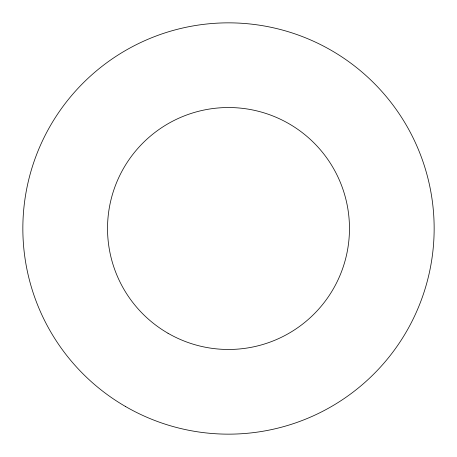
<?xml version="1.0" encoding="UTF-8"?>
<svg xmlns="http://www.w3.org/2000/svg" width="457" height="457" viewBox="0 0 457 457"><rect width="100%" height="100%" fill="white"/><g stroke="black" fill="none" stroke-linecap="round" stroke-linejoin="round"><path stroke-width="0.69" d="M125.675 406.599A205.65 205.65 0 0 0 434.15 228.5A205.65 205.65 0 0 0 125.675 50.401A205.65 205.65 0 0 0 125.675 406.599M168.016 333.262A120.968 120.968 0 0 0 349.468 228.5A120.968 120.968 0 0 0 168.016 123.738A120.968 120.968 0 0 0 168.016 333.262"/></g></svg>
